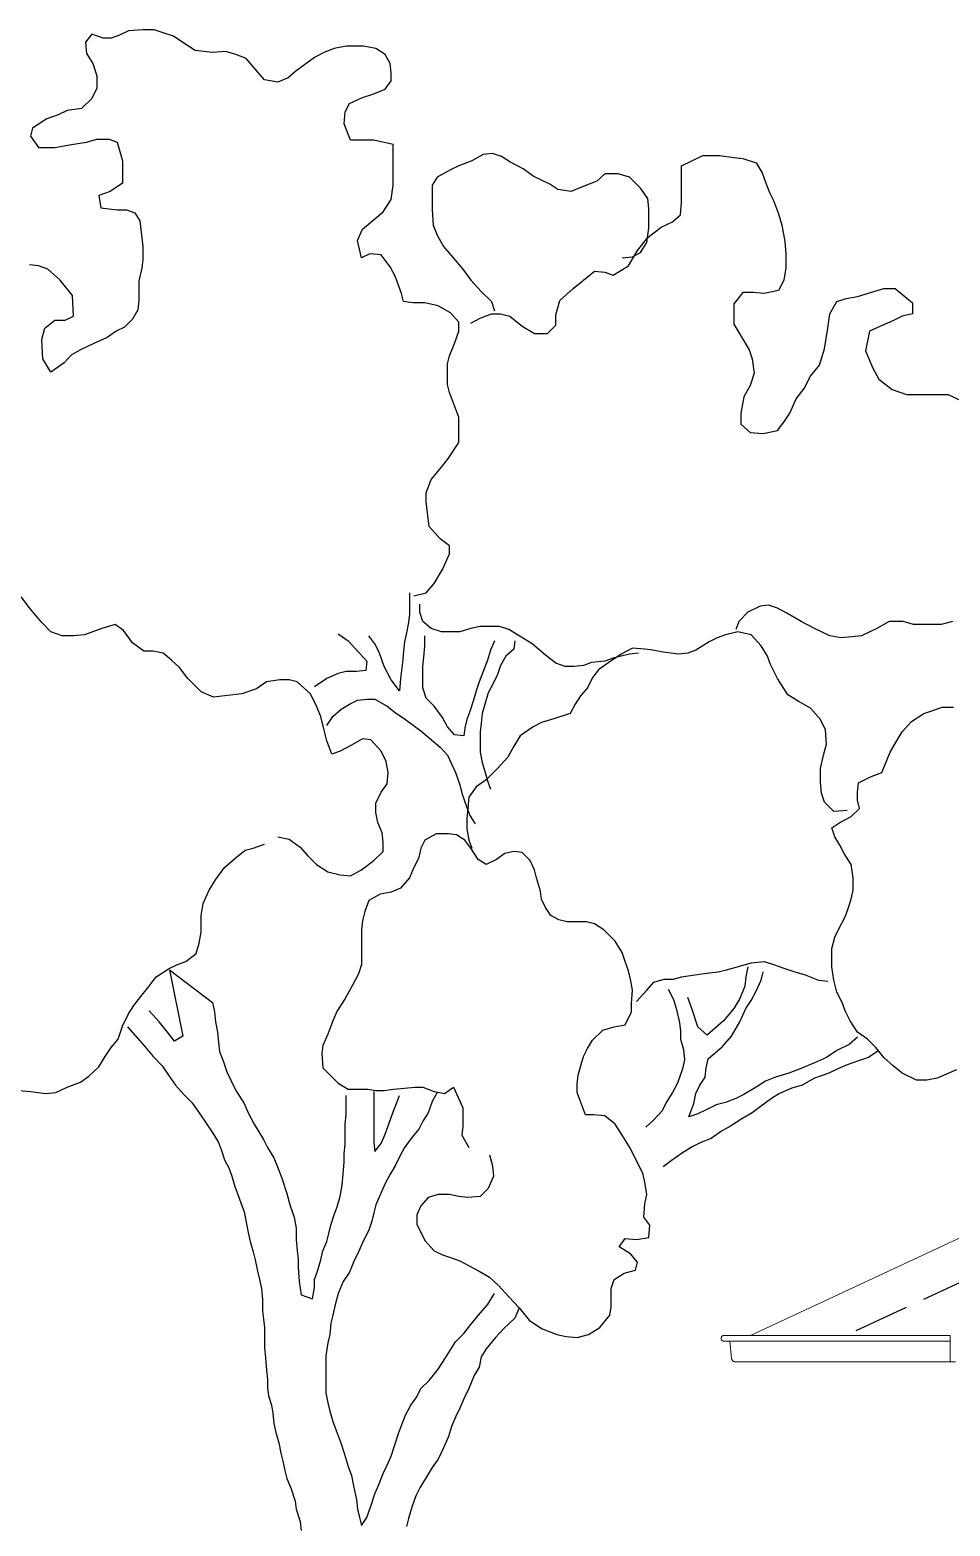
# Model space of a CAD drawing. Header units: millimetres. Extents: x 0 to 1200, y 0 to 841.
# Drawn here: x 785 to 818.3, y 692.8 to 746.9 of the extents above; entities that cross this region are included whole.
import ezdxf

# ---------------------------------------------------------------- set-up
doc = ezdxf.new("R2010")
doc.units = ezdxf.units.MM
doc.linetypes.add('VERDECKT2_S2', pattern=[2.7, 2, -0.7])
doc.layers.add('Standard', color=7, linetype='Continuous', lineweight=25)

msp = doc.modelspace()

# ---------------------------------------------------------------- linework, layer by layer
at = {"layer": 'Standard', "color": 7, "linetype": 'Continuous', "lineweight": -3}
for p, q in [((789.072, 746.935), (788.555, 746.897)), ((789.479, 746.935), (789.072, 746.935)), ((789.848, 746.823), (789.479, 746.935)), ((787.225, 746.787), (787.002, 746.492)), ((787.002, 746.492), (787.039, 746.085)), ((787.631, 746.64), (787.225, 746.787)), ((787.927, 746.64), (787.631, 746.64)), ((788.222, 746.751), (787.927, 746.64)), ((788.555, 746.897), (788.222, 746.751)), ((790.181, 746.712), (789.848, 746.823)), ((790.55, 746.454), (790.181, 746.712)), ((790.958, 746.195), (790.55, 746.454)), ((787.039, 746.085), (787.262, 745.716)), ((791.585, 746.121), (790.958, 746.195)), ((792.066, 746.159), (791.585, 746.121)), ((792.436, 746.049), (792.066, 746.159)), ((792.805, 745.9), (792.436, 746.049)), ((793.101, 745.567), (792.805, 745.9)), ((795.281, 745.936), (794.911, 745.677)), ((795.613, 746.121), (795.281, 745.936)), ((795.983, 746.269), (795.613, 746.121)), ((796.426, 746.343), (795.983, 746.269)), ((797.055, 746.343), (796.426, 746.343)), ((797.498, 746.269), (797.055, 746.343)), ((797.831, 746.049), (797.498, 746.269)), ((798.016, 745.716), (797.831, 746.049)), ((787.262, 745.716), (787.409, 745.272)), ((793.47, 745.124), (793.101, 745.567)), ((794.616, 745.457), (794.32, 745.198)), ((794.911, 745.677), (794.616, 745.457)), ((798.053, 745.383), (798.016, 745.716)), ((798.053, 745.088), (798.053, 745.383)), ((787.409, 744.827), (787.225, 744.458)), ((787.409, 745.272), (787.409, 744.827)), ((793.951, 745.05), (793.47, 745.124)), ((794.32, 745.198), (793.951, 745.05)), ((797.388, 744.606), (797.831, 744.791)), ((797.831, 744.791), (798.053, 745.088)), ((787.225, 744.458), (786.855, 744.089)), ((796.389, 743.976), (796.538, 744.273)), ((796.538, 744.273), (797.018, 744.496)), ((797.018, 744.496), (797.388, 744.606)), ((785.598, 743.72), (785.081, 743.387)), ((786.004, 743.866), (785.598, 743.72)), ((786.337, 744.015), (786.004, 743.866)), ((786.855, 744.089), (786.337, 744.015)), ((796.352, 743.535), (796.389, 743.976)), ((785.081, 743.387), (785.007, 743.09)), ((796.575, 742.944), (796.352, 743.535)), ((785.007, 743.09), (785.302, 742.685)), ((785.302, 742.685), (785.894, 742.685)), ((785.894, 742.685), (786.486, 742.795)), ((786.486, 742.795), (787.039, 742.869)), ((787.039, 742.869), (787.409, 742.98)), ((787.409, 742.98), (787.853, 742.98)), ((787.853, 742.98), (788.148, 742.869)), ((788.148, 742.869), (788.333, 742.203)), ((797.018, 742.944), (796.575, 742.944)), ((797.424, 742.944), (797.018, 742.944)), ((798.127, 742.795), (797.424, 742.944)), ((798.127, 742.426), (798.127, 742.795)), ((788.333, 742.203), (788.333, 741.686)), ((798.127, 741.983), (798.127, 742.426)), ((800.972, 742.203), (800.492, 742.019)), ((801.38, 742.426), (800.972, 742.203)), ((801.711, 742.462), (801.38, 742.426)), ((802.044, 742.352), (801.711, 742.462)), ((802.339, 742.167), (802.044, 742.352)), ((802.821, 741.909), (802.339, 742.167)), ((808.549, 742.019), (809.324, 742.388)), ((809.324, 742.388), (809.916, 742.388)), ((809.916, 742.388), (810.434, 742.316)), ((810.434, 742.316), (810.767, 742.278)), ((810.767, 742.278), (811.246, 742.131)), ((811.246, 742.131), (811.469, 741.76)), ((788.333, 741.686), (788.333, 741.391)), ((798.127, 741.317), (798.127, 741.983)), ((799.716, 741.612), (799.531, 741.317)), ((800.196, 741.87), (799.716, 741.612)), ((800.492, 742.019), (800.196, 741.87)), ((803.19, 741.65), (802.821, 741.909)), ((803.781, 741.355), (803.19, 741.65)), ((805.777, 741.724), (805.481, 741.465)), ((806.258, 741.724), (805.777, 741.724)), ((806.664, 741.612), (806.258, 741.724)), ((807.07, 741.207), (806.664, 741.612)), ((808.549, 741.612), (808.549, 742.019)), ((808.549, 741.281), (808.549, 741.612)), ((811.469, 741.76), (811.579, 741.429)), ((787.89, 741.094), (787.482, 740.948)), ((788.333, 741.391), (787.89, 741.094)), ((798.053, 740.799), (798.127, 741.317)), ((799.531, 741.317), (799.531, 740.948)), ((804.077, 741.168), (803.781, 741.355)), ((804.557, 741.094), (804.077, 741.168)), ((804.927, 741.243), (804.557, 741.094)), ((805.481, 741.465), (804.927, 741.243)), ((807.33, 740.838), (807.07, 741.207)), ((808.549, 740.689), (808.549, 741.281)), ((811.579, 741.429), (811.727, 741.058)), ((811.727, 741.058), (811.875, 740.763)), ((787.482, 740.948), (787.557, 740.505)), ((787.557, 740.505), (788.148, 740.43)), ((788.148, 740.43), (788.48, 740.43)), ((788.48, 740.43), (788.776, 740.318)), ((797.757, 740.356), (798.053, 740.799)), ((799.531, 740.948), (799.531, 740.43)), ((799.531, 740.43), (799.568, 739.877)), ((807.366, 740.466), (807.33, 740.838)), ((807.366, 740.172), (807.366, 740.466)), ((808.512, 740.246), (808.549, 740.689)), ((811.875, 740.763), (812.059, 740.282)), ((788.776, 740.318), (788.961, 740.023)), ((788.961, 740.023), (789.072, 739.101)), ((797.018, 739.728), (797.461, 740.097)), ((797.461, 740.097), (797.757, 740.356)), ((807.366, 739.764), (807.366, 740.172)), ((807.809, 739.803), (808.216, 739.987)), ((808.216, 739.987), (808.512, 740.246)), ((812.059, 740.282), (812.171, 739.877)), ((796.833, 739.321), (797.018, 739.728)), ((799.568, 739.877), (799.716, 739.506)), ((799.716, 739.506), (799.937, 739.101)), ((806.96, 738.952), (807.33, 739.431)), ((807.293, 739.247), (807.366, 739.764)), ((807.33, 739.431), (807.809, 739.803)), ((812.171, 739.877), (812.281, 739.285)), ((789.072, 739.101), (789.072, 738.619)), ((796.981, 738.693), (796.833, 739.321)), ((797.277, 738.84), (796.981, 738.693)), ((797.684, 738.804), (797.277, 738.84)), ((799.937, 739.101), (800.233, 738.768)), ((806.627, 738.399), (806.96, 738.952)), ((806.774, 738.729), (807.07, 738.878)), ((807.07, 738.878), (807.293, 739.247)), ((812.281, 739.285), (812.318, 738.84)), ((812.318, 738.84), (812.318, 738.324)), ((785.302, 738.399), (784.97, 738.435)), ((785.635, 738.286), (785.302, 738.399)), ((786.078, 737.879), (785.635, 738.286)), ((789.035, 738.324), (788.924, 737.843)), ((789.072, 738.619), (789.035, 738.324)), ((798.016, 738.36), (797.684, 738.804)), ((798.2, 738.027), (798.016, 738.36)), ((800.233, 738.768), (800.64, 738.286)), ((800.64, 738.286), (800.935, 737.879)), ((806.072, 738.063), (806.627, 738.399)), ((806.405, 738.693), (806.774, 738.729)), ((812.318, 738.324), (812.245, 737.879)), ((786.523, 737.325), (786.078, 737.879)), ((788.924, 737.843), (788.924, 737.436)), ((798.423, 737.4), (798.2, 738.027)), ((800.935, 737.879), (801.305, 737.474)), ((804.631, 737.584), (805.001, 737.879)), ((805.001, 737.879), (805.407, 738.212)), ((805.407, 738.212), (805.777, 738.176)), ((805.777, 738.176), (806.072, 738.063)), ((812.245, 737.879), (812.059, 737.51)), ((786.559, 736.585), (786.523, 737.325)), ((788.924, 737.436), (788.924, 737.141)), ((798.496, 737.105), (798.423, 737.4)), ((801.305, 737.474), (801.674, 737.105)), ((804.15, 737.141), (804.631, 737.584)), ((810.767, 737.436), (810.434, 737.031)), ((811.136, 737.436), (810.767, 737.436)), ((811.542, 737.4), (811.136, 737.436)), ((812.059, 737.51), (811.542, 737.4)), ((814.166, 737.105), (814.499, 737.215)), ((814.499, 737.215), (814.905, 737.287)), ((814.905, 737.287), (815.497, 737.474)), ((815.497, 737.474), (815.866, 737.584)), ((815.866, 737.584), (816.273, 737.584)), ((816.273, 737.584), (816.901, 737.067)), ((788.888, 736.808), (788.703, 736.475)), ((788.924, 737.141), (788.888, 736.808)), ((798.829, 737.067), (798.496, 737.105)), ((799.272, 737.067), (798.829, 737.067)), ((799.753, 736.956), (799.272, 737.067)), ((800.196, 736.698), (799.753, 736.956)), ((800.492, 736.365), (800.196, 736.698)), ((801.268, 736.513), (801.674, 736.659)), ((801.674, 737.105), (801.786, 736.772)), ((801.674, 736.659), (802.007, 736.659)), ((802.007, 736.659), (802.339, 736.585)), ((804.003, 736.623), (804.15, 737.141)), ((810.434, 737.031), (810.434, 736.698)), ((810.434, 736.698), (810.434, 736.29)), ((813.833, 736.144), (813.908, 736.659)), ((813.908, 736.659), (814.166, 737.105)), ((816.901, 736.659), (816.531, 736.585)), ((816.901, 737.067), (816.901, 736.659)), ((785.414, 735.737), (785.524, 736.144)), ((785.524, 736.144), (785.894, 736.439)), ((785.894, 736.439), (786.263, 736.439)), ((786.263, 736.439), (786.559, 736.585)), ((788.407, 736.18), (788.111, 736.032)), ((788.703, 736.475), (788.407, 736.18)), ((800.492, 736.032), (800.492, 736.365)), ((800.935, 736.329), (801.268, 736.513)), ((802.339, 736.585), (802.784, 736.218)), ((802.784, 736.218), (803.227, 735.957)), ((803.707, 735.957), (804.003, 736.254)), ((804.003, 736.254), (804.003, 736.623)), ((810.434, 736.29), (810.729, 735.809)), ((813.723, 735.404), (813.833, 736.144)), ((815.829, 736.254), (815.349, 736.032)), ((816.162, 736.401), (815.829, 736.254)), ((816.531, 736.585), (816.162, 736.401)), ((785.451, 735.035), (785.414, 735.737)), ((787.298, 735.588), (786.818, 735.368)), ((787.778, 735.809), (787.298, 735.588)), ((788.111, 736.032), (787.778, 735.809)), ((800.159, 735.145), (800.345, 735.588)), ((800.345, 735.588), (800.492, 736.032)), ((803.227, 735.957), (803.707, 735.957)), ((810.729, 735.809), (810.988, 735.368)), ((815.349, 736.032), (815.201, 735.33)), ((785.747, 734.553), (785.451, 735.035)), ((786.486, 735.181), (786.227, 734.886)), ((786.818, 735.368), (786.486, 735.181)), ((800.085, 734.85), (800.159, 735.145)), ((810.988, 735.368), (811.098, 735.035)), ((811.098, 735.035), (811.173, 734.517)), ((813.537, 734.812), (813.723, 735.404)), ((815.201, 735.33), (815.46, 734.702)), ((786.227, 734.886), (785.747, 734.553)), ((800.085, 734.553), (800.085, 734.85)), ((800.085, 734.11), (800.085, 734.553)), ((811.173, 734.517), (811.025, 734.074)), ((813.206, 734.405), (813.537, 734.812)), ((815.46, 734.702), (815.682, 734.295)), ((800.159, 733.815), (800.085, 734.11)), ((811.025, 734.074), (810.803, 733.667)), ((812.688, 733.593), (812.984, 733.964)), ((812.984, 733.964), (813.206, 734.405)), ((815.682, 734.295), (816.162, 733.926)), ((800.345, 733.334), (800.159, 733.815)), ((810.803, 733.667), (810.692, 733.075)), ((812.466, 733.075), (812.688, 733.593)), ((816.162, 733.926), (816.68, 733.741)), ((816.68, 733.741), (817.196, 733.741)), ((817.196, 733.741), (817.715, 733.741)), ((817.715, 733.741), (818.195, 733.741)), ((818.195, 733.741), (818.674, 733.518)), ((800.492, 732.927), (800.345, 733.334)), ((800.492, 732.447), (800.492, 732.927)), ((810.692, 733.075), (810.692, 732.668)), ((812.245, 732.742), (812.466, 733.075)), ((800.492, 732.004), (800.492, 732.447)), ((810.692, 732.668), (811.025, 732.373)), ((811.025, 732.373), (811.506, 732.337)), ((811.506, 732.337), (812.022, 732.447)), ((812.022, 732.447), (812.245, 732.742)), ((800.122, 731.448), (800.492, 732.004)), ((799.864, 731.118), (800.122, 731.448)), ((799.494, 730.672), (799.864, 731.118)), ((799.31, 730.193), (799.494, 730.672)), ((799.31, 729.86), (799.31, 730.193)), ((799.42, 728.973), (799.31, 729.86)), ((799.827, 728.53), (799.42, 728.973)), ((800.159, 728.271), (799.827, 728.53)), ((800.159, 727.977), (800.159, 728.271)), ((799.901, 727.421), (800.159, 727.977)), ((799.31, 726.57), (799.605, 726.903)), ((799.605, 726.903), (799.901, 727.421)), ((785.007, 725.979), (784.674, 726.424)), ((798.718, 726.57), (798.718, 726.237)), ((798.866, 726.46), (799.31, 726.57)), ((785.414, 725.499), (785.007, 725.979)), ((798.718, 726.237), (798.718, 725.796)), ((799.088, 725.868), (799.088, 726.163)), ((799.198, 725.535), (799.088, 725.868)), ((810.951, 725.868), (810.618, 725.535)), ((811.394, 726.091), (810.951, 725.868)), ((811.69, 726.127), (811.394, 726.091)), ((812.022, 726.017), (811.69, 726.127)), ((812.355, 725.832), (812.022, 726.017)), ((812.873, 725.535), (812.355, 725.832)), ((785.747, 725.166), (785.414, 725.499)), ((787.594, 725.277), (786.966, 725.056)), ((788.074, 725.425), (787.594, 725.277)), ((788.37, 725.205), (788.074, 725.425)), ((798.681, 725.499), (798.606, 725.13)), ((798.718, 725.796), (798.681, 725.499)), ((799.494, 725.277), (799.198, 725.535)), ((799.864, 725.166), (799.494, 725.277)), ((800.935, 725.277), (800.529, 725.166)), ((801.268, 725.351), (800.935, 725.277)), ((801.637, 725.351), (801.268, 725.351)), ((801.97, 725.351), (801.637, 725.351)), ((802.302, 725.241), (801.97, 725.351)), ((810.618, 725.535), (810.507, 725.241)), ((813.353, 725.277), (812.873, 725.535)), ((813.908, 725.02), (813.353, 725.277)), ((815.607, 725.277), (815.053, 725.02)), ((816.051, 725.535), (815.607, 725.277)), ((816.568, 725.535), (816.051, 725.535)), ((816.938, 725.425), (816.568, 725.535)), ((817.344, 725.425), (816.938, 725.425)), ((817.935, 725.425), (817.344, 725.425)), ((818.342, 725.535), (817.935, 725.425)), ((786.153, 725.02), (785.747, 725.166)), ((786.559, 725.02), (786.153, 725.02)), ((786.966, 725.056), (786.559, 725.02)), ((788.703, 724.759), (788.37, 725.205)), ((789.109, 724.464), (788.703, 724.759)), ((796.131, 725.092), (796.5, 724.833)), ((796.5, 724.833), (796.908, 724.39)), ((797.461, 724.723), (797.24, 725.02)), ((798.533, 724.797), (798.496, 724.464)), ((798.606, 725.13), (798.533, 724.797)), ((799.272, 724.649), (799.272, 725.02)), ((800.233, 725.166), (799.864, 725.166)), ((800.529, 725.166), (800.233, 725.166)), ((801.786, 724.833), (801.637, 724.5)), ((802.672, 725.02), (802.302, 725.241)), ((802.525, 724.833), (802.488, 724.539)), ((803.153, 724.723), (802.672, 725.02)), ((809.547, 724.797), (809.066, 724.5)), ((809.842, 724.946), (809.547, 724.797)), ((810.138, 725.056), (809.842, 724.946)), ((810.581, 725.166), (810.138, 725.056)), ((811.062, 725.056), (810.581, 725.166)), ((811.431, 724.649), (811.062, 725.056)), ((814.314, 724.946), (813.908, 725.02)), ((814.721, 724.982), (814.314, 724.946)), ((815.053, 725.02), (814.721, 724.982)), ((789.442, 724.464), (789.109, 724.464)), ((789.811, 724.39), (789.442, 724.464)), ((790.107, 724.131), (789.811, 724.39)), ((796.908, 724.39), (797.165, 724.095)), ((797.61, 724.428), (797.461, 724.723)), ((797.794, 723.909), (797.61, 724.428)), ((798.496, 724.464), (798.459, 724.057)), ((799.198, 723.909), (799.235, 724.244)), ((799.235, 724.244), (799.272, 724.649)), ((801.637, 724.5), (801.527, 724.131)), ((802.192, 724.28), (802.007, 723.947)), ((802.488, 724.539), (802.192, 724.28)), ((803.634, 724.318), (803.153, 724.723)), ((804.003, 724.021), (803.634, 724.318)), ((806.072, 724.206), (805.777, 724.095)), ((806.368, 724.354), (805.925, 724.057)), ((806.368, 724.28), (806.072, 724.206)), ((806.774, 724.575), (806.368, 724.354)), ((806.664, 724.354), (806.368, 724.28)), ((806.997, 724.39), (806.664, 724.354)), ((807.218, 724.539), (806.774, 724.575)), ((807.513, 724.5), (807.218, 724.539)), ((807.883, 724.428), (807.513, 724.5)), ((808.438, 724.354), (807.883, 724.428)), ((808.771, 724.39), (808.438, 724.354)), ((809.066, 724.5), (808.771, 724.39)), ((811.653, 724.28), (811.431, 724.649)), ((811.764, 723.983), (811.653, 724.28)), ((790.402, 723.873), (790.107, 724.131)), ((790.698, 723.468), (790.402, 723.873)), ((796.131, 723.652), (795.724, 723.468)), ((796.426, 723.726), (796.131, 723.652)), ((796.796, 723.726), (796.426, 723.726)), ((797.128, 723.762), (796.796, 723.726)), ((797.165, 724.095), (797.128, 723.762)), ((798.053, 723.429), (797.794, 723.909)), ((798.423, 723.762), (798.386, 723.468)), ((798.459, 724.057), (798.423, 723.762)), ((799.198, 723.504), (799.198, 723.909)), ((801.38, 723.726), (801.231, 723.355)), ((801.527, 724.131), (801.38, 723.726)), ((802.007, 723.947), (801.896, 723.614)), ((804.336, 723.909), (804.003, 724.021)), ((804.668, 723.909), (804.336, 723.909)), ((805.001, 723.947), (804.668, 723.909)), ((805.296, 724.057), (805.001, 723.947)), ((805.777, 724.095), (805.296, 724.057)), ((805.556, 723.798), (805.333, 723.504)), ((805.925, 724.057), (805.556, 723.798)), ((812.022, 723.468), (811.764, 723.983)), ((791.178, 722.986), (790.698, 723.468)), ((793.544, 723.355), (793.175, 723.096)), ((794.024, 723.429), (793.544, 723.355)), ((794.357, 723.429), (794.024, 723.429)), ((794.653, 723.355), (794.357, 723.429)), ((795.134, 722.912), (794.653, 723.355)), ((795.724, 723.468), (795.281, 723.171)), ((798.349, 723.022), (798.053, 723.429)), ((798.386, 723.468), (798.349, 723.022)), ((799.198, 723.135), (799.198, 723.504)), ((799.31, 722.766), (799.198, 723.135)), ((801.231, 723.355), (801.12, 723.022)), ((801.749, 723.319), (801.563, 722.95)), ((801.896, 723.614), (801.749, 723.319)), ((805.148, 723.135), (804.89, 722.84)), ((805.333, 723.504), (805.148, 723.135)), ((812.392, 722.876), (812.022, 723.468)), ((791.622, 722.802), (791.178, 722.986)), ((792.656, 722.912), (791.622, 722.802)), ((793.175, 723.096), (792.656, 722.912)), ((795.355, 722.469), (795.134, 722.912)), ((796.538, 722.543), (796.833, 722.691)), ((796.833, 722.691), (797.165, 722.727)), ((797.165, 722.727), (797.461, 722.727)), ((797.461, 722.727), (797.904, 722.469)), ((799.605, 722.469), (799.31, 722.766)), ((801.009, 722.653), (800.898, 722.284)), ((801.12, 723.022), (801.009, 722.653)), ((801.453, 722.579), (801.342, 722.21)), ((801.563, 722.95), (801.453, 722.579)), ((804.89, 722.84), (804.705, 722.543)), ((812.761, 722.653), (812.392, 722.876)), ((813.206, 722.394), (812.761, 722.653)), ((795.503, 722.1), (795.355, 722.469)), ((795.613, 721.656), (795.503, 722.1)), ((795.724, 721.767), (795.946, 722.1)), ((795.946, 722.1), (796.242, 722.358)), ((796.242, 722.358), (796.538, 722.543)), ((797.904, 722.469), (798.2, 722.248)), ((798.2, 722.248), (798.57, 721.989)), ((799.901, 722.064), (799.605, 722.469)), ((800.085, 721.728), (799.901, 722.064)), ((800.898, 722.284), (800.788, 721.989)), ((801.342, 722.21), (801.305, 721.841)), ((804.521, 722.21), (803.966, 722.025)), ((804.705, 722.543), (804.521, 722.21)), ((813.575, 721.989), (813.206, 722.394)), ((816.864, 721.915), (817.307, 722.21)), ((817.307, 722.21), (817.64, 722.32)), ((817.64, 722.32), (817.972, 722.43)), ((817.972, 722.43), (818.379, 722.43)), ((795.724, 721.213), (795.613, 721.656)), ((798.57, 721.989), (799.125, 721.582)), ((799.125, 721.582), (799.42, 721.323)), ((800.345, 721.434), (800.085, 721.728)), ((800.714, 721.692), (800.676, 721.398)), ((800.788, 721.989), (800.714, 721.692)), ((801.305, 721.841), (801.268, 721.544)), ((801.268, 721.544), (801.268, 721.249)), ((803.19, 721.728), (802.709, 721.398)), ((803.486, 721.877), (803.19, 721.728)), ((803.966, 722.025), (803.486, 721.877)), ((813.759, 721.618), (813.575, 721.989)), ((813.796, 721.101), (813.759, 721.618)), ((816.309, 721.175), (816.531, 721.544)), ((816.531, 721.544), (816.864, 721.915)), ((795.909, 720.732), (795.724, 721.213)), ((796.612, 721.065), (796.205, 720.842)), ((797.018, 721.287), (796.612, 721.065)), ((797.314, 721.249), (797.018, 721.287)), ((797.684, 720.842), (797.314, 721.249)), ((799.42, 721.323), (799.827, 720.99)), ((799.827, 720.99), (800.085, 720.696)), ((800.676, 721.398), (800.345, 721.434)), ((801.268, 721.249), (801.268, 720.806)), ((802.488, 721.026), (802.266, 720.621)), ((802.709, 721.398), (802.488, 721.026)), ((813.686, 720.696), (813.796, 721.101)), ((816.088, 720.806), (816.309, 721.175)), ((796.205, 720.842), (795.909, 720.732)), ((797.867, 720.473), (797.684, 720.842)), ((797.942, 720.066), (797.867, 720.473)), ((800.085, 720.696), (800.381, 720.066)), ((801.268, 720.806), (801.342, 720.437)), ((801.342, 720.437), (801.453, 720.066)), ((802.266, 720.621), (801.896, 720.214)), ((813.575, 720.214), (813.686, 720.696)), ((815.792, 720.066), (816.088, 720.806)), ((797.904, 719.661), (797.942, 720.066)), ((800.381, 720.066), (800.529, 719.622)), ((801.453, 720.066), (801.527, 719.771)), ((801.896, 720.214), (801.49, 719.809)), ((813.575, 719.735), (813.575, 720.214)), ((814.943, 719.697), (815.386, 719.919)), ((815.386, 719.919), (815.792, 720.066)), ((797.498, 718.959), (797.684, 719.364)), ((797.684, 719.364), (797.904, 719.661)), ((800.529, 719.622), (800.603, 719.328)), ((800.603, 719.328), (800.788, 718.81)), ((801.12, 719.548), (800.861, 719.179)), ((801.49, 719.809), (801.12, 719.548)), ((801.527, 719.771), (801.637, 719.474)), ((813.612, 719.328), (813.575, 719.735)), ((813.723, 718.995), (813.612, 719.328)), ((814.905, 719.364), (814.943, 719.697)), ((814.905, 719.069), (814.905, 719.364)), ((797.498, 718.626), (797.498, 718.959)), ((800.788, 718.81), (800.898, 718.515)), ((800.861, 719.179), (800.824, 718.772)), ((814.056, 718.662), (813.723, 718.995)), ((814.979, 718.772), (814.905, 719.069)), ((797.573, 718.257), (797.498, 718.626)), ((797.72, 717.885), (797.573, 718.257)), ((800.824, 718.772), (800.788, 718.403)), ((800.788, 718.403), (800.788, 718.034)), ((800.898, 718.515), (801.084, 718.218)), ((813.982, 718.07), (814.277, 718.257)), ((814.535, 718.698), (814.056, 718.662)), ((814.277, 718.257), (814.684, 718.477)), ((814.684, 718.477), (814.979, 718.772)), ((793.951, 717.739), (794.357, 717.665)), ((797.757, 717.555), (797.72, 717.885)), ((799.679, 717.849), (799.272, 717.629)), ((800.122, 717.849), (799.679, 717.849)), ((800.418, 717.811), (800.122, 717.849)), ((800.714, 717.629), (800.418, 717.811)), ((800.788, 718.034), (800.861, 717.629)), ((814.092, 717.739), (813.982, 718.07)), ((814.277, 717.442), (814.092, 717.739)), ((792.399, 716.963), (792.768, 717.258)), ((792.768, 717.258), (793.064, 717.332)), ((793.064, 717.332), (793.47, 717.48)), ((794.357, 717.665), (794.763, 717.368)), ((794.763, 717.368), (795.022, 717.073)), ((797.424, 716.889), (797.757, 717.219)), ((797.757, 717.219), (797.757, 717.555)), ((799.125, 717.332), (799.051, 716.999)), ((799.272, 717.629), (799.125, 717.332)), ((800.935, 717.332), (800.714, 717.629)), ((800.861, 717.629), (800.972, 717.332)), ((801.194, 716.925), (800.935, 717.332)), ((802.488, 717.219), (802.155, 717.147)), ((802.784, 717.183), (802.488, 717.219)), ((803.078, 716.889), (802.784, 717.183)), ((814.425, 717.147), (814.277, 717.442)), ((791.697, 716.187), (792.029, 716.63)), ((792.029, 716.63), (792.399, 716.963)), ((795.022, 717.073), (795.355, 716.74)), ((795.355, 716.74), (795.761, 716.481)), ((796.981, 716.556), (797.424, 716.889)), ((799.051, 716.999), (798.829, 716.556)), ((801.49, 716.74), (801.194, 716.925)), ((801.859, 716.925), (801.49, 716.74)), ((802.155, 717.147), (801.859, 716.925)), ((803.227, 716.556), (803.078, 716.889)), ((814.684, 716.74), (814.425, 717.147)), ((814.758, 716.261), (814.684, 716.74)), ((791.474, 715.815), (791.697, 716.187)), ((795.761, 716.481), (796.205, 716.371)), ((796.205, 716.371), (796.575, 716.333)), ((796.575, 716.333), (796.981, 716.556)), ((798.718, 716.261), (798.386, 715.89)), ((798.829, 716.556), (798.718, 716.261)), ((803.301, 716.261), (803.227, 716.556)), ((803.448, 715.779), (803.301, 716.261)), ((814.758, 715.815), (814.758, 716.261)), ((791.252, 715.336), (791.474, 715.815)), ((797.647, 715.669), (797.24, 715.446)), ((798.053, 715.741), (797.647, 715.669)), ((798.386, 715.89), (798.053, 715.741)), ((803.486, 715.485), (803.448, 715.779)), ((814.684, 715.485), (814.758, 715.815)), ((791.178, 714.893), (791.252, 715.336)), ((797.092, 715.039), (797.018, 714.708)), ((797.24, 715.446), (797.092, 715.039)), ((803.634, 715.188), (803.486, 715.485)), ((803.817, 714.893), (803.634, 715.188)), ((814.462, 714.855), (814.572, 715.152)), ((814.572, 715.152), (814.684, 715.485)), ((791.178, 714.598), (791.178, 714.893)), ((791.178, 714.301), (791.178, 714.598)), ((797.018, 714.708), (796.981, 714.375)), ((804.113, 714.744), (803.817, 714.893)), ((804.409, 714.67), (804.113, 714.744)), ((804.705, 714.67), (804.409, 714.67)), ((805.112, 714.67), (804.705, 714.67)), ((805.407, 714.598), (805.112, 714.67)), ((805.74, 714.375), (805.407, 714.598)), ((814.239, 714.411), (814.462, 714.855)), ((791.105, 713.896), (791.178, 714.301)), ((796.981, 714.375), (796.981, 714.006)), ((796.981, 714.006), (796.981, 713.561)), ((806.146, 713.968), (805.74, 714.375)), ((806.405, 713.561), (806.146, 713.968)), ((813.982, 713.709), (814.092, 714.117)), ((814.092, 714.117), (814.239, 714.411)), ((790.625, 713.23), (790.995, 713.525)), ((790.995, 713.525), (791.105, 713.896)), ((796.981, 713.561), (796.981, 713.12)), ((806.516, 713.23), (806.405, 713.561)), ((813.982, 713.415), (813.982, 713.709)), ((813.982, 713.046), (813.982, 713.415)), ((789.552, 712.674), (789.996, 712.971)), ((789.996, 712.971), (790.329, 713.12)), ((790.033, 712.933), (790.513, 710.53)), ((790.033, 712.933), (791.585, 711.752)), ((790.329, 713.12), (790.625, 713.23)), ((796.981, 713.12), (796.871, 712.785)), ((806.627, 712.897), (806.516, 713.23)), ((806.701, 712.6), (806.627, 712.897)), ((809.547, 712.823), (809.879, 712.859)), ((809.879, 712.859), (810.175, 712.933)), ((810.175, 712.933), (810.692, 713.082)), ((810.692, 713.082), (811.062, 713.192)), ((810.951, 713.046), (810.877, 712.674)), ((811.062, 713.192), (811.542, 713.23)), ((811.431, 712.564), (811.506, 712.859)), ((811.542, 713.23), (811.875, 713.12)), ((811.875, 713.12), (812.208, 713.007)), ((812.208, 713.007), (812.651, 712.859)), ((812.651, 712.859), (813.02, 712.749)), ((814.056, 712.564), (813.982, 713.046)), ((788.998, 711.972), (789.294, 712.344)), ((789.294, 712.344), (789.552, 712.674)), ((796.649, 712.38), (796.389, 711.898)), ((796.871, 712.785), (796.649, 712.38)), ((806.774, 712.195), (806.701, 712.6)), ((807.293, 712.195), (807.55, 712.49)), ((807.55, 712.49), (807.92, 712.6)), ((807.92, 712.6), (808.253, 712.6)), ((808.253, 712.6), (808.549, 712.674)), ((808.549, 712.674), (809.028, 712.749)), ((809.028, 712.749), (809.547, 712.823)), ((810.84, 712.344), (810.655, 711.898)), ((810.877, 712.674), (810.84, 712.344)), ((811.246, 712.157), (811.431, 712.564)), ((813.02, 712.749), (813.5, 712.564)), ((813.5, 712.564), (813.833, 712.528)), ((814.166, 712.121), (814.056, 712.564)), ((788.74, 711.642), (788.998, 711.972)), ((791.585, 711.752), (791.66, 711.419)), ((796.389, 711.898), (796.094, 711.455)), ((806.738, 711.714), (806.774, 712.195)), ((806.922, 711.788), (807.293, 712.195)), ((808.069, 712.231), (808.253, 711.862)), ((808.253, 711.862), (808.364, 711.493)), ((808.918, 711.529), (808.771, 711.936)), ((810.655, 711.898), (810.434, 711.529)), ((810.877, 711.529), (811.062, 711.826)), ((811.062, 711.826), (811.246, 712.157)), ((814.351, 711.752), (814.166, 712.121)), ((814.462, 711.455), (814.351, 711.752)), ((788.333, 710.901), (788.555, 711.345)), ((788.555, 711.345), (788.74, 711.642)), ((789.663, 711.05), (789.294, 711.455)), ((791.66, 711.419), (791.697, 711.05)), ((796.094, 711.455), (795.946, 711.086)), ((806.516, 710.94), (806.738, 711.419)), ((806.738, 711.419), (806.738, 711.714)), ((808.364, 711.493), (808.475, 711.012)), ((809.14, 710.865), (808.918, 711.529)), ((810.434, 711.529), (810.063, 711.086)), ((810.655, 711.05), (810.877, 711.529)), ((814.647, 711.086), (814.462, 711.455)), ((788.184, 710.42), (788.333, 710.901)), ((788.517, 710.865), (789.146, 710.163)), ((789.959, 710.679), (789.663, 711.05)), ((790.218, 710.348), (789.959, 710.679)), ((791.697, 711.05), (791.77, 710.679)), ((791.77, 710.679), (791.807, 710.31)), ((795.946, 711.086), (795.761, 710.604)), ((805.333, 710.384), (805.703, 710.753)), ((805.703, 710.753), (806.109, 710.865)), ((806.109, 710.865), (806.516, 710.94)), ((808.475, 711.012), (808.512, 710.717)), ((808.512, 710.717), (808.512, 710.42)), ((809.473, 710.568), (809.14, 710.865)), ((809.768, 710.827), (809.473, 710.568)), ((810.063, 711.086), (809.768, 710.827)), ((810.359, 710.53), (810.655, 711.05)), ((814.905, 710.679), (814.647, 711.086)), ((815.274, 710.42), (814.905, 710.679)), ((787.705, 709.792), (787.927, 710.125)), ((787.927, 710.125), (788.184, 710.42)), ((789.146, 710.163), (789.442, 709.792)), ((790.513, 710.53), (790.218, 710.348)), ((791.807, 710.31), (791.844, 709.977)), ((795.577, 710.199), (795.54, 709.902)), ((795.761, 710.604), (795.577, 710.199)), ((805.148, 710.089), (805.333, 710.384)), ((808.512, 710.42), (808.622, 710.051)), ((809.51, 709.718), (810.027, 710.163)), ((810.027, 710.163), (810.359, 710.53)), ((814.61, 710.235), (814.166, 710.015)), ((814.905, 710.494), (814.61, 710.235)), ((815.57, 710.125), (815.274, 710.42)), ((815.866, 709.756), (815.57, 710.125)), ((787.482, 709.423), (787.705, 709.792)), ((789.442, 709.792), (789.774, 709.461)), ((791.844, 709.977), (791.991, 709.608)), ((791.991, 709.608), (792.103, 709.239)), ((795.54, 709.902), (795.577, 709.387)), ((804.89, 709.423), (805.001, 709.792)), ((805.001, 709.792), (805.148, 710.089)), ((808.659, 709.682), (808.585, 709.349)), ((808.622, 710.051), (808.659, 709.682)), ((809.436, 709.387), (809.51, 709.718)), ((813.796, 709.756), (813.353, 709.572)), ((814.166, 710.015), (813.796, 709.756)), ((814.943, 709.644), (814.535, 709.497)), ((815.312, 709.756), (814.943, 709.644)), ((815.682, 710.015), (815.312, 709.756)), ((816.199, 709.461), (815.866, 709.756)), ((786.818, 708.867), (787.113, 709.09)), ((787.113, 709.09), (787.482, 709.423)), ((789.774, 709.461), (789.996, 709.126)), ((789.996, 709.126), (790.254, 708.757)), ((792.103, 709.239), (792.25, 708.942)), ((795.577, 709.387), (796.131, 708.831)), ((804.779, 708.795), (804.816, 709.126)), ((804.816, 709.126), (804.89, 709.423)), ((808.585, 709.349), (808.401, 708.831)), ((809.214, 708.757), (809.399, 709.052)), ((809.399, 709.052), (809.436, 709.387)), ((811.949, 709.052), (811.579, 708.906)), ((812.429, 709.2), (811.949, 709.052)), ((812.835, 709.349), (812.429, 709.2)), ((813.353, 709.572), (812.835, 709.349)), ((813.87, 709.2), (813.353, 709.016)), ((814.203, 709.349), (813.87, 709.2)), ((814.535, 709.497), (814.203, 709.349)), ((816.531, 709.2), (816.199, 709.461)), ((817.049, 708.942), (816.531, 709.2)), ((818.491, 709.313), (817.788, 709.016)), ((784.6, 708.573), (785.007, 708.537)), ((785.007, 708.537), (785.561, 708.462)), ((785.561, 708.462), (785.931, 708.498)), ((785.931, 708.498), (786.337, 708.685)), ((786.337, 708.685), (786.818, 708.867)), ((790.254, 708.757), (790.55, 708.424)), ((792.25, 708.942), (792.436, 708.573)), ((792.436, 708.573), (792.731, 708.093)), ((796.131, 708.831), (796.5, 708.611)), ((796.5, 708.611), (796.908, 708.611)), ((796.908, 708.611), (797.202, 708.611)), ((797.202, 708.611), (797.498, 708.573)), ((797.424, 708.537), (797.424, 708.165)), ((797.498, 708.573), (797.794, 708.573)), ((797.794, 708.573), (798.127, 708.611)), ((798.127, 708.611), (798.533, 708.647)), ((798.533, 708.647), (798.902, 708.685)), ((798.902, 708.685), (799.198, 708.685)), ((799.198, 708.685), (799.605, 708.537)), ((799.716, 708.498), (799.531, 708.165)), ((799.605, 708.537), (799.974, 708.462)), ((799.974, 708.462), (800.307, 708.685)), ((800.307, 708.685), (800.64, 707.945)), ((804.779, 708.498), (804.779, 708.795)), ((804.89, 708.165), (804.779, 708.498)), ((808.216, 708.498), (807.995, 708.129)), ((808.401, 708.831), (808.216, 708.498)), ((809.066, 708.462), (809.214, 708.757)), ((811.246, 708.685), (810.803, 708.424)), ((811.579, 708.906), (811.246, 708.685)), ((812.541, 708.647), (812.096, 708.462)), ((812.91, 708.757), (812.541, 708.647)), ((813.353, 709.016), (812.91, 708.757)), ((817.419, 708.942), (817.049, 708.942)), ((817.788, 709.016), (817.419, 708.942)), ((790.55, 708.424), (790.846, 708.129)), ((790.846, 708.129), (791.105, 707.76)), ((792.731, 708.093), (792.879, 707.76)), ((796.426, 708.093), (796.426, 708.388)), ((796.426, 707.686), (796.426, 708.093)), ((797.424, 708.165), (797.424, 707.835)), ((798.127, 707.796), (798.237, 708.093)), ((798.237, 708.093), (798.349, 708.388)), ((799.531, 708.165), (799.383, 707.76)), ((805.075, 707.686), (804.89, 708.165)), ((807.995, 708.129), (807.846, 707.835)), ((808.808, 707.612), (808.992, 708.093)), ((808.992, 708.093), (809.066, 708.462)), ((809.805, 708.055), (809.436, 707.871)), ((810.138, 708.129), (809.805, 708.055)), ((810.507, 708.276), (810.138, 708.129)), ((810.803, 708.424), (810.507, 708.276)), ((811.394, 707.981), (811.098, 707.76)), ((811.802, 708.276), (811.394, 707.981)), ((812.096, 708.462), (811.802, 708.276)), ((791.105, 707.76), (791.438, 707.279)), ((792.879, 707.76), (793.101, 707.353)), ((796.389, 707.353), (796.426, 707.686)), ((797.424, 707.835), (797.424, 707.389)), ((797.979, 707.389), (798.127, 707.796)), ((799.198, 707.463), (799.051, 707.169)), ((799.383, 707.76), (799.198, 707.463)), ((800.64, 707.945), (800.64, 707.612)), ((800.64, 707.612), (800.64, 707.279)), ((805.37, 707.686), (805.075, 707.686)), ((805.777, 707.648), (805.37, 707.686)), ((806.146, 707.353), (805.777, 707.648)), ((807.55, 707.502), (807.255, 707.243)), ((807.846, 707.835), (807.55, 707.502)), ((809.14, 707.722), (808.808, 707.612)), ((809.436, 707.871), (809.14, 707.722)), ((810.729, 707.538), (810.323, 707.279)), ((811.098, 707.76), (810.729, 707.538)), ((791.438, 707.279), (791.622, 706.984)), ((791.622, 706.984), (791.807, 706.687)), ((793.101, 707.353), (793.433, 706.797)), ((796.389, 706.984), (796.389, 707.353)), ((796.389, 706.615), (796.389, 706.984)), ((797.424, 707.389), (797.424, 707.058)), ((797.424, 707.058), (797.424, 706.687)), ((797.684, 706.651), (797.831, 706.984)), ((797.831, 706.984), (797.979, 707.389)), ((798.792, 706.872), (798.533, 706.503)), ((799.051, 707.169), (798.792, 706.872)), ((800.64, 707.279), (800.603, 706.946)), ((800.603, 706.946), (800.861, 706.503)), ((806.405, 706.946), (806.146, 707.353)), ((806.701, 706.467), (806.405, 706.946)), ((809.99, 707.094), (809.62, 706.836)), ((810.323, 707.279), (809.99, 707.094)), ((791.807, 706.687), (791.917, 706.392)), ((791.917, 706.392), (792.029, 706.059)), ((793.433, 706.797), (793.581, 706.503)), ((793.581, 706.503), (793.803, 706.134)), ((796.352, 706.282), (796.389, 706.615)), ((797.424, 706.687), (797.461, 706.356)), ((797.461, 706.356), (797.684, 706.651)), ((798.533, 706.503), (798.349, 706.17)), ((806.997, 705.875), (806.701, 706.467)), ((808.955, 706.541), (808.585, 706.318)), ((809.251, 706.687), (808.955, 706.541)), ((809.62, 706.836), (809.251, 706.687)), ((792.029, 706.059), (792.177, 705.765)), ((793.803, 706.134), (793.987, 705.69)), ((796.316, 705.542), (796.352, 705.985)), ((796.352, 705.985), (796.352, 706.282)), ((798.2, 705.839), (798.016, 705.542)), ((798.349, 706.17), (798.2, 705.839)), ((801.6, 706.244), (801.711, 705.839)), ((801.711, 705.839), (801.749, 705.468)), ((807.144, 705.58), (806.997, 705.875)), ((808.179, 706.023), (807.883, 705.801)), ((808.585, 706.318), (808.179, 706.023)), ((792.177, 705.765), (792.287, 705.468)), ((792.287, 705.468), (792.399, 705.099)), ((793.987, 705.69), (794.099, 705.393)), ((794.099, 705.393), (794.283, 704.84)), ((796.279, 705.137), (796.316, 705.542)), ((798.016, 705.542), (797.831, 705.209)), ((801.749, 705.468), (801.563, 705.024)), ((807.218, 705.247), (807.144, 705.58)), ((807.293, 704.804), (807.218, 705.247)), ((792.399, 705.099), (792.509, 704.804)), ((792.509, 704.804), (792.62, 704.507)), ((794.283, 704.84), (794.394, 704.397)), ((796.094, 704.361), (796.205, 704.73)), ((796.205, 704.73), (796.279, 705.137)), ((797.684, 704.878), (797.498, 704.433)), ((797.831, 705.209), (797.684, 704.878)), ((799.753, 704.804), (799.383, 704.691)), ((800.159, 704.804), (799.753, 704.804)), ((800.492, 704.73), (800.159, 704.804)), ((800.824, 704.691), (800.492, 704.73)), ((801.268, 704.73), (800.824, 704.691)), ((801.563, 705.024), (801.268, 704.73)), ((807.218, 704.471), (807.293, 704.804)), ((792.62, 704.507), (792.731, 704.176)), ((792.731, 704.176), (792.805, 703.805)), ((794.394, 704.397), (794.542, 703.989)), ((795.983, 704.064), (796.094, 704.361)), ((797.498, 704.433), (797.424, 704.138)), ((799.125, 704.397), (798.977, 704.064)), ((799.383, 704.691), (799.125, 704.397)), ((807.181, 703.989), (807.218, 704.471)), ((792.805, 703.805), (792.879, 703.436)), ((794.542, 703.989), (794.616, 703.584)), ((795.798, 703.4), (795.873, 703.695)), ((795.873, 703.695), (795.983, 704.064)), ((797.351, 703.841), (797.24, 703.51)), ((797.424, 704.138), (797.351, 703.841)), ((798.977, 704.064), (798.977, 703.731)), ((798.977, 703.731), (799.272, 703.139)), ((807.403, 703.695), (807.181, 703.989)), ((807.366, 703.251), (807.403, 703.695)), ((792.879, 703.436), (792.952, 703.103)), ((792.952, 703.103), (793.064, 702.734)), ((794.616, 703.584), (794.616, 703.177)), ((794.616, 703.177), (794.653, 702.77)), ((795.577, 702.77), (795.724, 703.103)), ((795.724, 703.103), (795.798, 703.4)), ((797.055, 703.139), (796.871, 702.734)), ((797.24, 703.51), (797.055, 703.139)), ((799.272, 703.139), (799.605, 702.77)), ((806.295, 702.918), (806.516, 703.213)), ((806.516, 703.213), (806.922, 703.177)), ((806.922, 703.177), (807.366, 703.251)), ((793.064, 702.734), (793.138, 702.437)), ((794.653, 702.77), (794.69, 702.475)), ((795.503, 702.437), (795.577, 702.77)), ((796.871, 702.734), (796.685, 702.363)), ((799.605, 702.77), (799.901, 702.624)), ((799.901, 702.624), (800.233, 702.511)), ((806.701, 702.66), (806.295, 702.918)), ((806.96, 702.363), (806.701, 702.66)), ((793.138, 702.437), (793.212, 702.032)), ((793.212, 702.032), (793.285, 701.735)), ((794.69, 702.475), (794.69, 702.178)), ((794.69, 702.178), (794.726, 701.661)), ((795.281, 701.735), (795.392, 702.032)), ((795.392, 702.032), (795.503, 702.437)), ((796.685, 702.363), (796.538, 701.996)), ((800.233, 702.511), (800.529, 702.401)), ((800.529, 702.401), (800.898, 702.216)), ((800.898, 702.216), (801.231, 702.032)), ((801.231, 702.032), (801.6, 701.809)), ((806.479, 701.958), (806.885, 702.068)), ((806.885, 702.068), (806.96, 702.363)), ((793.285, 701.735), (793.359, 701.404)), ((794.726, 701.661), (794.801, 701.181)), ((795.281, 701.44), (795.281, 701.735)), ((796.316, 701.661), (796.131, 701.22)), ((796.538, 701.996), (796.316, 701.661)), ((801.6, 701.809), (801.933, 701.514)), ((801.933, 701.514), (802.302, 701.107)), ((805.999, 701.404), (806.109, 701.735)), ((806.109, 701.735), (806.479, 701.958)), ((793.359, 701.404), (793.395, 700.997)), ((793.395, 700.997), (793.395, 700.59)), ((794.801, 701.181), (795.207, 701.033)), ((795.207, 701.033), (795.281, 701.44)), ((796.131, 701.22), (796.02, 700.812)), ((801.527, 700.812), (801.786, 701.22)), ((802.302, 701.107), (802.672, 700.7)), ((805.999, 701.071), (805.999, 701.404)), ((805.999, 700.738), (805.999, 701.071)), ((793.395, 700.59), (793.433, 700.295)), ((795.946, 700.443), (795.873, 700.146)), ((796.02, 700.812), (795.946, 700.443)), ((800.935, 700.108), (801.268, 700.518)), ((801.268, 700.518), (801.527, 700.812)), ((802.672, 700.7), (802.525, 700.331)), ((802.672, 700.7), (803.042, 700.257)), ((805.592, 699.998), (805.962, 700.443)), ((805.962, 700.443), (805.999, 700.738)), ((793.433, 700.295), (793.47, 699.998)), ((793.47, 699.998), (793.47, 699.629)), ((795.873, 700.146), (795.836, 699.741)), ((800.676, 699.777), (800.935, 700.108)), ((802.119, 699.962), (801.823, 699.629)), ((802.525, 700.331), (802.119, 699.962)), ((803.042, 700.257), (803.486, 699.962)), ((803.486, 699.962), (804.04, 699.741)), ((805.185, 699.741), (805.592, 699.998)), ((793.47, 699.629), (793.47, 699.26)), ((795.761, 699.444), (795.687, 698.965)), ((795.836, 699.741), (795.761, 699.444)), ((800.196, 699.186), (800.381, 699.48)), ((800.381, 699.48), (800.676, 699.777)), ((801.823, 699.629), (801.49, 699.222)), ((804.04, 699.741), (804.373, 699.667)), ((804.373, 699.667), (804.779, 699.629)), ((804.779, 699.629), (805.185, 699.741)), ((793.47, 699.26), (793.507, 698.891)), ((793.507, 698.891), (793.544, 698.448)), ((795.687, 698.965), (795.687, 698.668)), ((799.753, 698.484), (800.012, 698.891)), ((800.012, 698.891), (800.196, 699.186)), ((801.305, 698.927), (801.231, 698.558)), ((801.49, 699.222), (801.305, 698.927)), ((793.544, 698.448), (793.581, 698.115)), ((795.687, 698.668), (795.687, 698.299)), ((795.687, 698.299), (795.687, 697.966)), ((799.42, 698.076), (799.753, 698.484)), ((801.047, 698.263), (800.861, 697.782)), ((801.231, 698.558), (801.047, 698.263)), ((793.581, 698.115), (793.581, 697.818)), ((793.581, 697.818), (793.618, 697.523)), ((795.687, 697.966), (795.687, 697.633)), ((798.977, 697.487), (799.125, 697.782)), ((799.125, 697.782), (799.42, 698.076)), ((800.861, 697.782), (800.676, 697.413)), ((793.618, 697.523), (793.728, 697.19)), ((793.728, 697.19), (793.766, 696.895)), ((795.687, 697.633), (795.761, 697.264)), ((795.761, 697.264), (795.836, 696.967)), ((798.57, 696.821), (798.755, 697.19)), ((798.755, 697.19), (798.977, 697.487)), ((800.676, 697.413), (800.529, 697.08)), ((793.766, 696.895), (793.803, 696.524)), ((795.836, 696.967), (795.946, 696.598)), ((795.946, 696.598), (796.057, 696.265)), ((798.423, 696.45), (798.57, 696.821)), ((800.381, 696.747), (800.233, 696.414)), ((800.529, 697.08), (800.381, 696.747)), ((793.803, 696.524), (793.877, 696.193)), ((793.877, 696.193), (793.987, 695.822)), ((796.057, 696.265), (796.242, 695.786)), ((798.163, 695.673), (798.312, 696.155)), ((798.312, 696.155), (798.423, 696.45)), ((800.233, 696.414), (800.122, 696.045)), ((793.987, 695.822), (794.061, 695.453)), ((796.242, 695.786), (796.352, 695.453)), ((798.053, 695.343), (798.163, 695.673)), ((799.937, 695.637), (799.753, 695.232)), ((800.122, 696.045), (799.937, 695.637)), ((794.061, 695.453), (794.135, 695.158)), ((794.135, 695.158), (794.209, 694.825)), ((796.352, 695.453), (796.5, 694.971)), ((796.5, 694.971), (796.612, 694.641)), ((797.757, 694.715), (797.904, 695.01)), ((797.904, 695.01), (798.053, 695.343)), ((799.753, 695.232), (799.531, 694.935)), ((794.209, 694.825), (794.283, 694.53)), ((794.283, 694.53), (794.43, 694.159)), ((796.612, 694.641), (796.685, 694.269)), ((797.61, 694.344), (797.757, 694.715)), ((799.31, 694.566), (799.088, 694.195)), ((799.531, 694.935), (799.31, 694.566)), ((794.43, 694.159), (794.579, 693.716)), ((796.685, 694.269), (796.796, 693.754)), ((797.314, 693.531), (797.461, 693.975)), ((797.461, 693.975), (797.61, 694.344)), ((798.939, 693.9), (798.792, 693.493)), ((799.088, 694.195), (798.939, 693.9)), ((794.579, 693.716), (794.616, 693.419)), ((794.616, 693.419), (794.763, 692.978)), ((796.796, 693.754), (796.833, 693.419)), ((796.833, 693.419), (796.908, 693.124)), ((797.165, 693.124), (797.314, 693.531)), ((798.792, 693.493), (798.681, 693.088)), ((794.763, 692.978), (794.801, 692.645)), ((796.908, 693.124), (796.981, 692.829)), ((796.981, 692.829), (797.165, 693.124)), ((798.681, 693.088), (798.606, 692.791))]:
    msp.add_line(p, q, dxfattribs=at)
at = {"layer": 'Standard', "color": 34, "linetype": 'Continuous', "lineweight": 18}
for p, q in [((811.043, 699.703), (858.068, 721.631)), ((858.068, 721.631), (811.043, 699.703))]:
    msp.add_line(p, q, dxfattribs=at)
at = {"layer": 'Standard', "color": 255, "linetype": 'VERDECKT2_S2', "lineweight": -3}
msp.add_line((814.868, 699.882), (858.334, 720.151), dxfattribs=at)
at = {"layer": 'Standard', "color": 7, "linetype": 'Continuous', "lineweight": 18}
for p, q in [((809.978, 699.614), (809.979, 699.619)), ((809.979, 699.619), (809.978, 699.614)), ((809.978, 699.608), (809.978, 699.614)), ((809.978, 699.614), (809.978, 699.608)), ((809.978, 699.603), (809.978, 699.608)), ((809.978, 699.608), (809.978, 699.603)), ((809.978, 699.598), (809.978, 699.603)), ((809.978, 699.603), (809.978, 699.598)), ((809.978, 699.593), (809.978, 699.598)), ((809.978, 699.598), (809.978, 699.593)), ((809.979, 699.588), (809.978, 699.593)), ((809.978, 699.593), (809.979, 699.588)), ((809.979, 699.619), (809.98, 699.624)), ((809.98, 699.624), (809.979, 699.619)), ((809.98, 699.582), (809.979, 699.588)), ((809.979, 699.588), (809.98, 699.582)), ((809.98, 699.624), (809.981, 699.629)), ((809.981, 699.629), (809.98, 699.624)), ((809.981, 699.577), (809.98, 699.582)), ((809.98, 699.582), (809.981, 699.577)), ((809.981, 699.629), (809.983, 699.634)), ((809.983, 699.634), (809.981, 699.629)), ((809.983, 699.572), (809.981, 699.577)), ((809.981, 699.577), (809.983, 699.572)), ((809.983, 699.634), (809.984, 699.639)), ((809.984, 699.639), (809.983, 699.634)), ((809.984, 699.567), (809.983, 699.572)), ((809.983, 699.572), (809.984, 699.567)), ((809.984, 699.639), (809.986, 699.644)), ((809.986, 699.644), (809.984, 699.639)), ((809.986, 699.562), (809.984, 699.567)), ((809.984, 699.567), (809.986, 699.562)), ((809.986, 699.644), (809.989, 699.649)), ((809.989, 699.649), (809.986, 699.644)), ((809.989, 699.558), (809.986, 699.562)), ((809.986, 699.562), (809.989, 699.558)), ((809.989, 699.649), (809.991, 699.653)), ((809.991, 699.653), (809.989, 699.649)), ((809.991, 699.553), (809.989, 699.558)), ((809.989, 699.558), (809.991, 699.553)), ((809.991, 699.653), (809.994, 699.658)), ((809.994, 699.658), (809.991, 699.653)), ((809.994, 699.549), (809.991, 699.553)), ((809.991, 699.553), (809.994, 699.549)), ((809.994, 699.658), (809.997, 699.662)), ((809.997, 699.662), (809.994, 699.658)), ((809.997, 699.544), (809.994, 699.549)), ((809.994, 699.549), (809.997, 699.544)), ((809.997, 699.662), (810, 699.666)), ((810, 699.666), (809.997, 699.662)), ((810, 699.54), (809.997, 699.544)), ((809.997, 699.544), (810, 699.54)), ((810, 699.666), (810.003, 699.67)), ((810.003, 699.67), (810, 699.666)), ((810.003, 699.536), (810, 699.54)), ((810, 699.54), (810.003, 699.536)), ((810.003, 699.67), (810.007, 699.674)), ((810.007, 699.674), (810.003, 699.67)), ((810.007, 699.532), (810.003, 699.536)), ((810.003, 699.536), (810.007, 699.532)), ((810.007, 699.674), (810.011, 699.677)), ((810.011, 699.677), (810.007, 699.674)), ((810.011, 699.529), (810.007, 699.532)), ((810.007, 699.532), (810.011, 699.529)), ((810.011, 699.677), (810.015, 699.681)), ((810.015, 699.681), (810.011, 699.677)), ((810.015, 699.525), (810.011, 699.529)), ((810.011, 699.529), (810.015, 699.525)), ((810.015, 699.681), (810.019, 699.684)), ((810.019, 699.684), (810.015, 699.681)), ((810.019, 699.522), (810.015, 699.525)), ((810.015, 699.525), (810.019, 699.522)), ((810.019, 699.684), (810.023, 699.687)), ((810.023, 699.687), (810.019, 699.684)), ((810.023, 699.519), (810.019, 699.522)), ((810.019, 699.522), (810.023, 699.519)), ((810.023, 699.687), (810.028, 699.69)), ((810.028, 699.69), (810.023, 699.687)), ((810.028, 699.517), (810.023, 699.519)), ((810.023, 699.519), (810.028, 699.517)), ((810.028, 699.69), (810.032, 699.692)), ((810.032, 699.692), (810.028, 699.69)), ((810.032, 699.514), (810.028, 699.517)), ((810.028, 699.517), (810.032, 699.514)), ((810.032, 699.692), (810.037, 699.695)), ((810.037, 699.695), (810.032, 699.692)), ((810.037, 699.512), (810.032, 699.514)), ((810.032, 699.514), (810.037, 699.512)), ((810.037, 699.695), (810.042, 699.697)), ((810.042, 699.697), (810.037, 699.695)), ((810.042, 699.51), (810.037, 699.512)), ((810.037, 699.512), (810.042, 699.51)), ((810.042, 699.697), (810.047, 699.698)), ((810.047, 699.698), (810.042, 699.697)), ((810.047, 699.508), (810.042, 699.51)), ((810.042, 699.51), (810.047, 699.508)), ((810.047, 699.698), (810.052, 699.7)), ((810.052, 699.7), (810.047, 699.698)), ((810.052, 699.507), (810.047, 699.508)), ((810.047, 699.508), (810.052, 699.507)), ((810.052, 699.7), (810.057, 699.701)), ((810.057, 699.701), (810.052, 699.7)), ((810.057, 699.505), (810.052, 699.507)), ((810.052, 699.507), (810.057, 699.505)), ((810.057, 699.701), (810.062, 699.702)), ((810.062, 699.702), (810.057, 699.701)), ((810.062, 699.504), (810.057, 699.505)), ((810.057, 699.505), (810.062, 699.504)), ((810.062, 699.702), (810.067, 699.703)), ((810.067, 699.703), (810.062, 699.702)), ((810.067, 699.504), (810.062, 699.504)), ((810.062, 699.504), (810.067, 699.504)), ((810.067, 699.703), (810.072, 699.703)), ((810.072, 699.703), (810.067, 699.703)), ((810.072, 699.503), (810.067, 699.504)), ((810.067, 699.504), (810.072, 699.503)), ((810.072, 699.703), (810.078, 699.703)), ((810.078, 699.703), (810.072, 699.703)), ((810.078, 699.503), (810.072, 699.503)), ((810.072, 699.503), (810.078, 699.503)), ((810.078, 699.703), (818.258, 699.703)), ((810.078, 699.503), (818.258, 699.503)), ((810.359, 698.873), (810.29, 699.503)), ((810.29, 699.503), (810.359, 698.873)), ((818.258, 699.7), (818.258, 699.701)), ((818.258, 699.698), (818.258, 699.7)), ((818.258, 699.697), (818.258, 699.698)), ((818.258, 699.695), (818.258, 699.697)), ((818.258, 699.692), (818.258, 699.695)), ((818.258, 699.69), (818.258, 699.692)), ((818.258, 699.687), (818.258, 699.69)), ((818.258, 699.684), (818.258, 699.687)), ((818.258, 699.681), (818.258, 699.684)), ((818.258, 699.677), (818.258, 699.681)), ((818.258, 699.674), (818.258, 699.677)), ((818.258, 699.67), (818.258, 699.674)), ((818.258, 699.666), (818.258, 699.67)), ((818.258, 699.662), (818.258, 699.666)), ((818.258, 699.658), (818.258, 699.662)), ((818.258, 699.653), (818.258, 699.658)), ((818.258, 699.649), (818.258, 699.653)), ((818.258, 699.644), (818.258, 699.649)), ((818.258, 699.639), (818.258, 699.644)), ((818.258, 699.634), (818.258, 699.639)), ((818.258, 699.629), (818.258, 699.634)), ((818.258, 699.624), (818.258, 699.629)), ((818.258, 699.619), (818.258, 699.624)), ((818.258, 699.614), (818.258, 699.619)), ((818.258, 699.608), (818.258, 699.614)), ((818.258, 699.603), (818.258, 699.608)), ((818.258, 699.598), (818.258, 699.603)), ((818.258, 699.593), (818.258, 699.598)), ((818.258, 699.588), (818.258, 699.593)), ((818.258, 699.582), (818.258, 699.588)), ((818.258, 699.577), (818.258, 699.582)), ((818.258, 699.572), (818.258, 699.577)), ((818.258, 699.567), (818.258, 699.572)), ((818.258, 699.562), (818.258, 699.567)), ((818.258, 699.558), (818.258, 699.562)), ((818.258, 699.553), (818.258, 699.558)), ((818.258, 699.549), (818.258, 699.553)), ((818.258, 699.544), (818.258, 699.549)), ((818.258, 699.54), (818.258, 699.544)), ((818.258, 699.536), (818.258, 699.54)), ((818.258, 699.532), (818.258, 699.536)), ((818.258, 699.529), (818.258, 699.532)), ((818.258, 699.525), (818.258, 699.529)), ((818.258, 699.522), (818.258, 699.525)), ((818.258, 699.519), (818.258, 699.522)), ((818.258, 699.517), (818.258, 699.519)), ((818.258, 699.514), (818.258, 699.517)), ((818.258, 699.512), (818.258, 699.514)), ((818.258, 699.51), (818.258, 699.512)), ((818.258, 699.508), (818.258, 699.51)), ((818.258, 699.507), (818.258, 699.508)), ((818.258, 699.505), (818.258, 699.507)), ((818.258, 698.873), (818.258, 699.503)), ((810.36, 698.866), (810.359, 698.873)), ((810.359, 698.873), (810.36, 698.866)), ((810.361, 698.859), (810.36, 698.866)), ((810.36, 698.866), (810.361, 698.859)), ((810.363, 698.852), (810.361, 698.859)), ((810.361, 698.859), (810.363, 698.852)), ((810.365, 698.845), (810.363, 698.852)), ((810.363, 698.852), (810.365, 698.845)), ((810.367, 698.839), (810.365, 698.845)), ((810.365, 698.845), (810.367, 698.839)), ((810.37, 698.832), (810.367, 698.839)), ((810.367, 698.839), (810.37, 698.832)), ((810.373, 698.826), (810.37, 698.832)), ((810.37, 698.832), (810.373, 698.826)), ((810.377, 698.82), (810.373, 698.826)), ((810.373, 698.826), (810.377, 698.82)), ((810.38, 698.814), (810.377, 698.82)), ((810.377, 698.82), (810.38, 698.814)), ((810.384, 698.808), (810.38, 698.814)), ((810.38, 698.814), (810.384, 698.808)), ((810.388, 698.803), (810.384, 698.808)), ((810.384, 698.808), (810.388, 698.803)), ((810.393, 698.797), (810.388, 698.803)), ((810.388, 698.803), (810.393, 698.797)), ((810.398, 698.792), (810.393, 698.797)), ((810.393, 698.797), (810.398, 698.792)), ((810.403, 698.787), (810.398, 698.792)), ((810.398, 698.792), (810.403, 698.787)), ((810.408, 698.783), (810.403, 698.787)), ((810.403, 698.787), (810.408, 698.783)), ((810.414, 698.779), (810.408, 698.783)), ((810.408, 698.783), (810.414, 698.779)), ((810.42, 698.775), (810.414, 698.779)), ((810.414, 698.779), (810.42, 698.775)), ((810.426, 698.771), (810.42, 698.775)), ((810.42, 698.775), (810.426, 698.771)), ((810.432, 698.768), (810.426, 698.771)), ((810.426, 698.771), (810.432, 698.768)), ((810.438, 698.765), (810.432, 698.768)), ((810.432, 698.768), (810.438, 698.765)), ((810.444, 698.762), (810.438, 698.765)), ((810.438, 698.765), (810.444, 698.762)), ((810.451, 698.76), (810.444, 698.762)), ((810.444, 698.762), (810.451, 698.76)), ((810.458, 698.758), (810.451, 698.76)), ((810.451, 698.76), (810.458, 698.758)), ((810.465, 698.756), (810.458, 698.758)), ((810.458, 698.758), (810.465, 698.756)), ((810.471, 698.755), (810.465, 698.756)), ((810.465, 698.756), (810.471, 698.755)), ((810.478, 698.754), (810.471, 698.755)), ((810.471, 698.755), (810.478, 698.754)), ((810.485, 698.753), (810.478, 698.754)), ((810.478, 698.754), (810.485, 698.753)), ((810.492, 698.753), (810.485, 698.753)), ((810.485, 698.753), (810.492, 698.753)), ((810.492, 698.753), (818.258, 698.753)), ((818.258, 698.866), (818.258, 698.873)), ((818.258, 698.859), (818.258, 698.866)), ((818.258, 698.852), (818.258, 698.859)), ((818.258, 698.845), (818.258, 698.852)), ((818.258, 698.839), (818.258, 698.845)), ((818.258, 698.832), (818.258, 698.839)), ((818.258, 698.826), (818.258, 698.832)), ((818.258, 698.82), (818.258, 698.826)), ((818.258, 698.814), (818.258, 698.82)), ((818.258, 698.808), (818.258, 698.814)), ((818.258, 698.803), (818.258, 698.808)), ((818.258, 698.797), (818.258, 698.803)), ((818.258, 698.792), (818.258, 698.797)), ((818.258, 698.787), (818.258, 698.792)), ((818.258, 698.783), (818.258, 698.787)), ((818.258, 698.779), (818.258, 698.783)), ((818.258, 698.775), (818.258, 698.779)), ((818.258, 698.771), (818.258, 698.775)), ((818.258, 698.768), (818.258, 698.771)), ((818.258, 698.765), (818.258, 698.768)), ((818.258, 698.762), (818.258, 698.765)), ((818.258, 698.76), (818.258, 698.762)), ((818.258, 698.758), (818.258, 698.76)), ((818.258, 698.756), (818.258, 698.758)), ((818.258, 698.755), (818.258, 698.756)), ((818.458, 698.753), (818.258, 698.753))]:
    msp.add_line(p, q, dxfattribs=at)

doc.saveas('drawing.dxf')
